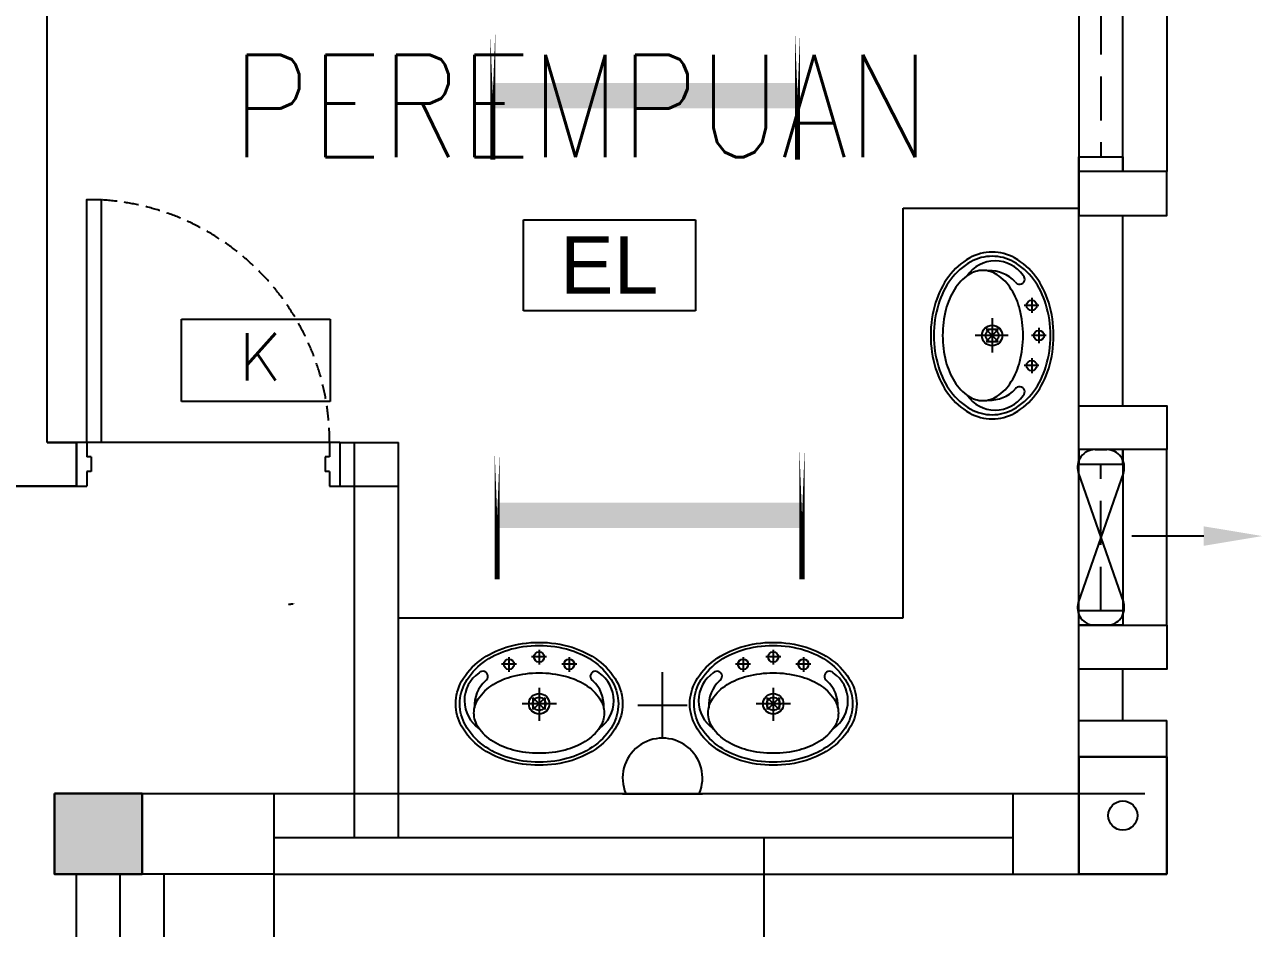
# Model space of a CAD drawing. Header units: inches. Extents: x 16928 to 514628, y -1471 to 241387.
# Drawn here: x 316691 to 320919, y 27845 to 30932 of the extents above; entities that cross this region are included whole.
import ezdxf
from ezdxf.enums import TextEntityAlignment as Align

# ---------------------------------------------------------------- set-up
doc = ezdxf.new("R2010")
doc.units = ezdxf.units.IN
doc.header["$MEASUREMENT"] = 0
for name, pattern in [('DASHED', [0.75, 0.5, -0.25]), ('DASHED2', [0.375, 0.25, -0.125]), ('HIDDEN', [0.375, 0.25, -0.125])]:
    doc.linetypes.add(name, pattern=pattern)
for name, color, linetype, lineweight in [('BOMBA', 22, 'Continuous', 25), ('COLUMN', 8, 'Continuous', 30), ('t3', 8, 'Continuous', 25)]:
    doc.layers.add(name, color=color, linetype=linetype, lineweight=lineweight)
for name, color, linetype in [('DOOR', 2, 'Continuous'), ('DOWNPIPE', 8, 'Continuous'), ('E-LIGHT', 4, 'Continuous'), ('ELECT', 6, 'Continuous'), ('FITTING', 8, 'Continuous'), ('LAMPU', 7, 'Continuous'), ('LIGHT', 4, 'Continuous'), ('LW', 2, 'Continuous'), ('LWALL', 8, 'Continuous'), ('ORIGIN', 8, 'Continuous'), ('ROOF', 2, 'Continuous'), ('SAN', 8, 'Continuous'), ('WALL', 1, 'Continuous'), ('WIN', 9, 'Continuous'), ('ZH-ELEK', 4, 'Continuous')]:
    doc.layers.add(name, color=color, linetype=linetype)
doc.layers.get('E-LIGHT').off()
doc.styles.add('LAILA', font='romans.shx', dxfattribs={"width": 0.85})
doc.styles.add('SANSSERIF', font='SAS_____.pfb', dxfattribs={"width": 0.7, "height": 700})
doc.styles.add('SIMPLEX', font='simplex.shx', dxfattribs={"width": 0.8})

# ---------------------------------------------------------------- blocks, each defined once
blk = doc.blocks.new('Dp900')
at = {"layer": 'DOOR', "color": 4}
for p, q in [((35, 150), (0, 150)), ((35, 150), (35, 100)), ((900, 150), (865, 150)), ((865, 150), (865, 100)), ((50, 100), (35, 100)), ((50, 100), (50, 50)), ((850, 100), (850, 50)), ((865, 100), (850, 100)), ((50, 50), (35, 50)), ((35, 50), (35, 0)), ((865, 50), (850, 50)), ((865, 50), (865, 0)), ((0, 0), (35, 0)), ((865, 0), (900, 0))]:
    blk.add_line(p, q, dxfattribs=at)
at = {"layer": 'DOOR', "color": 1}
for p, q in [((0, 150), (0, 0)), ((0, 150), (0, 0)), ((900, 150), (900, 0)), ((900, 150), (900, 0))]:
    blk.add_line(p, q, dxfattribs=at)
at = {"layer": 'DOOR'}
blk.add_lwpolyline([(35, 150), (35, 980), (85, 980), (85, 150)], close=True, dxfattribs=at)
at = {"layer": 'DOOR', "color": 9, "linetype": 'DASHED', "ltscale": 100}
blk.add_arc((35, 150), 830, 360, 86.5464, dxfattribs=at)
blk = doc.blocks.new('W22')
at = {"layer": 'LW', "color": 2}
blk.add_line((-2456199, -908620.8), (-2456199, -908020.8), dxfattribs=at)
at = {"layer": 'WALL'}
for points in [[(-2456499, -908020.8), (-2456499, -907870.8), (-2456199, -907870.8), (-2456199, -908020.8)], [(-2456499, -908770.8), (-2456499, -908620.8), (-2456199, -908620.8), (-2456199, -908770.8)]]:
    blk.add_lwpolyline(points, close=True, dxfattribs=at)
at = {"layer": 'WIN', "linetype": 'HIDDEN', "ltscale": 600}
blk.add_line((-2456424, -908570.8), (-2456424, -908070.8), dxfattribs=at)
at = {"layer": 'WIN'}
blk.add_line((-2456499, -908570.8), (-2456349, -908570.8), dxfattribs=at)
blk.add_lwpolyline([(-2456349, -908020.8), (-2456349, -908620.8), (-2456499, -908620.8), (-2456499, -908020.8)], dxfattribs=at)
blk.add_lwpolyline([(-2456349, -908070.8), (-2456349, -908020.8), (-2456499, -908020.8), (-2456499, -908070.8)], close=True, dxfattribs=at)
blk = doc.blocks.new('ZPO')
at = {"layer": 'ORIGIN'}
for p, q in [((-20, 20), (-20, -20)), ((-20, 20), (20, -20)), ((-20, -20), (20, 20)), ((20, -20), (20, 20))]:
    blk.add_line(p, q, dxfattribs=at)
blk = doc.blocks.new('Ef')
at = {"layer": 'LIGHT', "color": 7}
blk.add_line((3.8, 348.3), (3.8, 102.4), dxfattribs=at)
at = {"layer": 'LIGHT'}
for p, q in [((-213.6, -80.3), (230.6, 74.4)), ((-213.6, 74.4), (230.6, -80.3)), ((-291.5, -23), (-291.5, 17.1)), ((308.5, 17.1), (308.5, -23))]:
    blk.add_line(p, q, dxfattribs=at)
for centre, start, end in [((-231.5, 17.1), 72.6318, 180), ((248.5, 17.1), 0, 107.3682), ((-231.5, -23), 180, 287.3682), ((248.5, -23), 252.6318, 0)]:
    blk.add_arc(centre, 60, start, end, dxfattribs=at)
at = {"layer": 'LIGHT', "color": 7}
blk.add_solid([(-29.5, 348.3), (37.1, 348.3), (3.8, 548.3)], dxfattribs=at)
blk = doc.blocks.new('emergency light R')
at = {"layer": 'LAMPU', "color": 6, "linetype": 'Continuous'}
for p, q in [((0, 4.9), (0, 247.7)), ((0, 247.7), (459.3, 247.7)), ((459.3, 247.7), (459.3, 4.9)), ((459.3, 4.9), (0, 4.9))]:
    blk.add_line(p, q, dxfattribs=at)
at = {"layer": 'LAMPU', "color": 6, "linetype": 'Continuous', "style": 'SANSSERIF'}
blk.add_text('EL', height=153.77, dxfattribs=at).set_placement((97, 50))

msp = doc.modelspace()

# ---------------------------------------------------------------- hatches: boundary and pattern name
at = {"layer": 'COLUMN'}
msp.add_hatch(color=256, dxfattribs=at).paths.add_polyline_path([(316792.5, 28305.5), (317092.5, 28305.5), (317092.5, 28030.5), (316792.5, 28030.5)])

# ---------------------------------------------------------------- linework, layer by layer
at = {"layer": 'BOMBA', "color": 8, "linetype": 'ByBlock', "ltscale": 10}
for p, q in [((317227, 29926.2), (317733.9, 29926.2)), ((317227, 29645.5), (317227, 29926.2)), ((317227, 29926.2), (317733.9, 29926.2)), ((317227, 29645.5), (317227, 29926.2)), ((317733.9, 29926.2), (317733.9, 29645.5)), ((317733.9, 29926.2), (317733.9, 29645.5)), ((317733.9, 29645.5), (317227, 29645.5)), ((317733.9, 29645.5), (317227, 29645.5))]:
    msp.add_line(p, q, dxfattribs=at)
at = {"layer": 'BOMBA', "color": 3, "linetype": 'ByBlock', "ltscale": 10}
for p, q in [((317227, 29926.2), (317733.9, 29926.2)), ((317227, 29645.5), (317227, 29926.2)), ((317733.9, 29926.2), (317733.9, 29645.5)), ((317733.9, 29645.5), (317227, 29645.5))]:
    msp.add_line(p, q, dxfattribs=at)
at = {"layer": 'COLUMN'}
for points in [[(320592.5, 28430.5), (320292.5, 28430.5), (320292.5, 28030.5), (320592.5, 28030.5)], [(320592.5, 28430.5), (320292.5, 28430.5), (320292.5, 28030.5), (320592.5, 28030.5)], [(316792.5, 28305.5), (317092.5, 28305.5), (317092.5, 28030.5), (316792.5, 28030.5)], [(316792.5, 28305.5), (317092.5, 28305.5), (317092.5, 28030.5), (316792.5, 28030.5)]]:
    msp.add_lwpolyline(points, close=True, dxfattribs=at)
at = {"layer": 'DOWNPIPE'}
msp.add_circle((320442.5, 28230.5), 50, dxfattribs=at)
msp.add_circle((320442.5, 28230.5), 50, dxfattribs=at)
at = {"layer": 'ELECT', "color": 6}
for p, q in [((318869.8, 28494.8), (318869.8, 28719.8)), ((318785.4, 28607.3), (318954.1, 28607.3)), ((318733.4, 28305), (319006.2, 28305))]:
    msp.add_line(p, q, dxfattribs=at)
msp.add_arc((318869.8, 28358.4), 136.4, 336.9763, 203.0237, dxfattribs=at)
at = {"layer": 'FITTING', "color": 3, "const_width": 17.4}
for points in [[(318289.8, 30908.8), (318289.8, 30471.4)], [(319331.1, 30908.8), (319331.1, 30471.4)], [(318305, 29474.7), (318305, 29037.2)], [(319346.4, 29474.7), (319346.4, 29037.2)]]:
    msp.add_lwpolyline(points, close=True, dxfattribs=at)
at = {"layer": 'FITTING', "color": 3, "const_width": 86.8}
for points in [[(318289.8, 30690.1), (319331.1, 30690.1)], [(318305, 29256), (319346.4, 29256)]]:
    msp.add_lwpolyline(points, dxfattribs=at)
at = {"layer": 'LW'}
for p, q in [((317767.5, 29505.5), (316867.5, 29505.5)), ((317767.5, 29505.5), (316867.5, 29505.5)), ((317167.5, 26955.5), (317167.5, 28030.5)), ((317167.5, 26955.5), (317167.5, 28030.5))]:
    msp.add_line(p, q, dxfattribs=at)
at = {"layer": 'LW', "linetype": 'HIDDEN', "ltscale": 1200}
msp.add_line((317542.5, 21430.5), (317542.5, 28155.5), dxfattribs=at)
at = {"layer": 'LWALL'}
for p, q in [((319692.5, 30305.5), (320292.5, 30305.5)), ((319692.5, 28905.5), (319692.5, 30305.5)), ((319692.5, 30305.5), (320292.5, 30305.5)), ((319692.5, 28905.5), (319692.5, 30305.5)), ((317967.5, 28905.5), (319692.5, 28905.5)), ((317967.5, 28905.5), (319692.5, 28905.5))]:
    msp.add_line(p, q, dxfattribs=at)
at = {"layer": 'ROOF', "linetype": 'Continuous', "ltscale": 2000}
msp.add_lwpolyline([(317542.5, 20955.5), (319217.5, 20955.5), (319217.5, 28155.5)], dxfattribs=at)
at = {"layer": 'SAN'}
for p, q in [((320131, 29999.3), (320131, 29947.8)), ((320131, 29999.3), (320131, 29947.8)), ((320155, 29973.5), (320105, 29973.5)), ((320155, 29973.5), (320105, 29973.5)), ((319996, 29929.9), (319996, 29812.3)), ((319996, 29929.9), (319996, 29812.3)), ((320156, 29896.3), (320156, 29844.8)), ((320156, 29896.3), (320156, 29844.8)), ((320050.2, 29870.5), (319938, 29870.5)), ((320050.2, 29870.5), (319938, 29870.5)), ((320180, 29870.5), (320130, 29870.5)), ((320180, 29870.5), (320130, 29870.5)), ((320155, 29767.5), (320105, 29767.5)), ((320155, 29767.5), (320105, 29767.5)), ((320131, 29793.3), (320131, 29741.8)), ((320131, 29793.3), (320131, 29741.8)), ((318448.2, 28796.2), (318448.2, 28746.2)), ((318448.2, 28796.2), (318448.2, 28746.2)), ((319248.2, 28796.2), (319248.2, 28746.2)), ((319248.2, 28796.2), (319248.2, 28746.2)), ((318345.2, 28771.2), (318345.2, 28721.2)), ((318345.2, 28771.2), (318345.2, 28721.2)), ((318473.9, 28772.2), (318422.4, 28772.2)), ((318473.9, 28772.2), (318422.4, 28772.2)), ((318551.2, 28771.2), (318551.2, 28721.2)), ((318551.2, 28771.2), (318551.2, 28721.2)), ((319145.2, 28771.2), (319145.2, 28721.2)), ((319145.2, 28771.2), (319145.2, 28721.2)), ((319273.9, 28772.2), (319222.4, 28772.2)), ((319273.9, 28772.2), (319222.4, 28772.2)), ((319351.2, 28771.2), (319351.2, 28721.2)), ((319351.2, 28771.2), (319351.2, 28721.2)), ((318370.9, 28747.2), (318319.4, 28747.2)), ((318370.9, 28747.2), (318319.4, 28747.2)), ((318576.9, 28747.2), (318525.4, 28747.2)), ((318576.9, 28747.2), (318525.4, 28747.2)), ((319170.9, 28747.2), (319119.4, 28747.2)), ((319170.9, 28747.2), (319119.4, 28747.2)), ((319376.9, 28747.2), (319325.4, 28747.2)), ((319376.9, 28747.2), (319325.4, 28747.2)), ((318448.2, 28666.4), (318448.2, 28554.1)), ((318448.2, 28666.4), (318448.2, 28554.1)), ((319248.2, 28666.4), (319248.2, 28554.1)), ((319248.2, 28666.4), (319248.2, 28554.1)), ((318507.5, 28612.2), (318390, 28612.2)), ((318507.5, 28612.2), (318390, 28612.2)), ((319307.5, 28612.2), (319190, 28612.2)), ((319307.5, 28612.2), (319190, 28612.2))]:
    msp.add_line(p, q, dxfattribs=at)
for points in [[(319996, 30155.5, 0.128734), (319919.2, 30135.4, 0.10631), (319847.5, 30072.1, 0.084902), (319802.8, 29983.1, 0.074193), (319786, 29870.5, 0.074193), (319802.8, 29758, 0.084902), (319847.5, 29669, 0.10631), (319919.2, 29605.7, 0.128734), (319996, 29585.5, 0.128734), (320072.8, 29605.7, 0.10631), (320144.5, 29669, 0.084902), (320189.2, 29758, 0.074193), (320206, 29870.5, 0.074193), (320189.2, 29983.1, 0.084902), (320144.5, 30072.1, 0.10631), (320072.8, 30135.4, 0.128734)], [(319996, 30155.5, 0.128734), (319919.2, 30135.4, 0.10631), (319847.5, 30072.1, 0.084902), (319802.8, 29983.1, 0.074193), (319786, 29870.5, 0.074193), (319802.8, 29758, 0.084902), (319847.5, 29669, 0.10631), (319919.2, 29605.7, 0.128734), (319996, 29585.5, 0.128734), (320072.8, 29605.7, 0.10631), (320144.5, 29669, 0.084902), (320189.2, 29758, 0.074193), (320206, 29870.5, 0.074193), (320189.2, 29983.1, 0.084902), (320144.5, 30072.1, 0.10631), (320072.8, 30135.4, 0.128734)], [(319996, 30141.3, 0.128734), (319923, 30122.2, 0.10631), (319855, 30062, 0.084902), (319812.5, 29977.4, 0.074193), (319796.5, 29870.5, 0.074193), (319812.5, 29763.6, 0.084902), (319855, 29679.1, 0.10631), (319923, 29618.9, 0.128734), (319996, 29599.8, 0.128734), (320069, 29618.9, 0.10631), (320137.1, 29679.1, 0.084902), (320179.6, 29763.6, 0.074193), (320195.5, 29870.5, 0.074193), (320179.6, 29977.4, 0.084902), (320137.1, 30062, 0.10631), (320069, 30122.2, 0.128734)], [(319996, 30141.3, 0.128734), (319923, 30122.2, 0.10631), (319855, 30062, 0.084902), (319812.5, 29977.4, 0.074193), (319796.5, 29870.5, 0.074193), (319812.5, 29763.6, 0.084902), (319855, 29679.1, 0.10631), (319923, 29618.9, 0.128734), (319996, 29599.8, 0.128734), (320069, 29618.9, 0.10631), (320137.1, 29679.1, 0.084902), (320179.6, 29763.6, 0.074193), (320195.5, 29870.5, 0.074193), (320179.6, 29977.4, 0.084902), (320137.1, 30062, 0.10631), (320069, 30122.2, 0.128734)], [(319964.3, 30093, 0.148706), (319915.6, 30078.2, 0.107099), (319867.1, 30027.9, 0.07588), (319838, 29959.5, 0.062731), (319826.8, 29870.5, 0.062731), (319838, 29781.6, 0.07588), (319867.1, 29713.2, 0.107099), (319915.6, 29662.9, 0.148706), (319964.3, 29648, 0.148706), (320013, 29662.9, 0.107099), (320061.5, 29713.2, 0.07588), (320090.6, 29781.6, 0.062731), (320101.8, 29870.5, 0.062731), (320090.6, 29959.5, 0.07588), (320061.5, 30027.9, 0.107099), (320013, 30078.2, 0.148706)], [(319964.3, 30093, 0.148706), (319915.6, 30078.2, 0.107099), (319867.1, 30027.9, 0.07588), (319838, 29959.5, 0.062731), (319826.8, 29870.5, 0.062731), (319838, 29781.6, 0.07588), (319867.1, 29713.2, 0.107099), (319915.6, 29662.9, 0.148706), (319964.3, 29648, 0.148706), (320013, 29662.9, 0.107099), (320061.5, 29713.2, 0.07588), (320090.6, 29781.6, 0.062731), (320101.8, 29870.5, 0.062731), (320090.6, 29959.5, 0.07588), (320061.5, 30027.9, 0.107099), (320013, 30078.2, 0.148706)], [(318733.2, 28612.2, -0.128734), (318713.1, 28535.4, -0.10631), (318649.7, 28463.7, -0.084902), (318560.7, 28419, -0.074193), (318448.2, 28402.2, -0.074193), (318335.7, 28419, -0.084902), (318246.7, 28463.7, -0.10631), (318183.3, 28535.4, -0.128734), (318163.2, 28612.2, -0.128734), (318183.3, 28689, -0.10631), (318246.7, 28760.7, -0.084902), (318335.7, 28805.4, -0.074193), (318448.2, 28822.2, -0.074193), (318560.7, 28805.4, -0.084902), (318649.7, 28760.7, -0.10631), (318713.1, 28689, -0.128734)], [(318733.2, 28612.2, -0.128734), (318713.1, 28535.4, -0.10631), (318649.7, 28463.7, -0.084902), (318560.7, 28419, -0.074193), (318448.2, 28402.2, -0.074193), (318335.7, 28419, -0.084902), (318246.7, 28463.7, -0.10631), (318183.3, 28535.4, -0.128734), (318163.2, 28612.2, -0.128734), (318183.3, 28689, -0.10631), (318246.7, 28760.7, -0.084902), (318335.7, 28805.4, -0.074193), (318448.2, 28822.2, -0.074193), (318560.7, 28805.4, -0.084902), (318649.7, 28760.7, -0.10631), (318713.1, 28689, -0.128734)], [(318718.9, 28612.2, -0.128734), (318699.8, 28539.2, -0.10631), (318639.6, 28471.1, -0.084902), (318555.1, 28428.6, -0.074193), (318448.2, 28412.7, -0.074193), (318341.3, 28428.6, -0.084902), (318256.7, 28471.1, -0.10631), (318196.5, 28539.2, -0.128734), (318177.4, 28612.2, -0.128734), (318196.5, 28685.2, -0.10631), (318256.7, 28753.3, -0.084902), (318341.3, 28795.7, -0.074193), (318448.2, 28811.7, -0.074193), (318555.1, 28795.7, -0.084902), (318639.6, 28753.3, -0.10631), (318699.8, 28685.2, -0.128734)], [(318718.9, 28612.2, -0.128734), (318699.8, 28539.2, -0.10631), (318639.6, 28471.1, -0.084902), (318555.1, 28428.6, -0.074193), (318448.2, 28412.7, -0.074193), (318341.3, 28428.6, -0.084902), (318256.7, 28471.1, -0.10631), (318196.5, 28539.2, -0.128734), (318177.4, 28612.2, -0.128734), (318196.5, 28685.2, -0.10631), (318256.7, 28753.3, -0.084902), (318341.3, 28795.7, -0.074193), (318448.2, 28811.7, -0.074193), (318555.1, 28795.7, -0.084902), (318639.6, 28753.3, -0.10631), (318699.8, 28685.2, -0.128734)], [(319533.2, 28612.2, -0.128734), (319513.1, 28535.4, -0.10631), (319449.7, 28463.7, -0.084902), (319360.7, 28419, -0.074193), (319248.2, 28402.2, -0.074193), (319135.7, 28419, -0.084902), (319046.7, 28463.7, -0.10631), (318983.3, 28535.4, -0.128734), (318963.2, 28612.2, -0.128734), (318983.3, 28689, -0.10631), (319046.7, 28760.7, -0.084902), (319135.7, 28805.4, -0.074193), (319248.2, 28822.2, -0.074193), (319360.7, 28805.4, -0.084902), (319449.7, 28760.7, -0.10631), (319513.1, 28689, -0.128734)], [(319533.2, 28612.2, -0.128734), (319513.1, 28535.4, -0.10631), (319449.7, 28463.7, -0.084902), (319360.7, 28419, -0.074193), (319248.2, 28402.2, -0.074193), (319135.7, 28419, -0.084902), (319046.7, 28463.7, -0.10631), (318983.3, 28535.4, -0.128734), (318963.2, 28612.2, -0.128734), (318983.3, 28689, -0.10631), (319046.7, 28760.7, -0.084902), (319135.7, 28805.4, -0.074193), (319248.2, 28822.2, -0.074193), (319360.7, 28805.4, -0.084902), (319449.7, 28760.7, -0.10631), (319513.1, 28689, -0.128734)], [(319518.9, 28612.2, -0.128734), (319499.8, 28539.2, -0.10631), (319439.6, 28471.1, -0.084902), (319355.1, 28428.6, -0.074193), (319248.2, 28412.7, -0.074193), (319141.3, 28428.6, -0.084902), (319056.7, 28471.1, -0.10631), (318996.5, 28539.2, -0.128734), (318977.4, 28612.2, -0.128734), (318996.5, 28685.2, -0.10631), (319056.7, 28753.3, -0.084902), (319141.3, 28795.7, -0.074193), (319248.2, 28811.7, -0.074193), (319355.1, 28795.7, -0.084902), (319439.6, 28753.3, -0.10631), (319499.8, 28685.2, -0.128734)], [(319518.9, 28612.2, -0.128734), (319499.8, 28539.2, -0.10631), (319439.6, 28471.1, -0.084902), (319355.1, 28428.6, -0.074193), (319248.2, 28412.7, -0.074193), (319141.3, 28428.6, -0.084902), (319056.7, 28471.1, -0.10631), (318996.5, 28539.2, -0.128734), (318977.4, 28612.2, -0.128734), (318996.5, 28685.2, -0.10631), (319056.7, 28753.3, -0.084902), (319141.3, 28795.7, -0.074193), (319248.2, 28811.7, -0.074193), (319355.1, 28795.7, -0.084902), (319439.6, 28753.3, -0.10631), (319499.8, 28685.2, -0.128734)], [(318670.7, 28580.5, -0.148706), (318655.9, 28531.8, -0.107099), (318605.5, 28483.2, -0.07588), (318537.2, 28454.2, -0.062731), (318448.2, 28443, -0.062731), (318359.2, 28454.2, -0.07588), (318290.9, 28483.2, -0.107099), (318240.5, 28531.8, -0.148706), (318225.7, 28580.5, -0.148706), (318240.5, 28629.2, -0.107099), (318290.9, 28677.7, -0.07588), (318359.2, 28706.7, -0.062731), (318448.2, 28718, -0.062731), (318537.2, 28706.7, -0.07588), (318605.5, 28677.7, -0.107099), (318655.9, 28629.2, -0.148706)], [(318670.7, 28580.5, -0.148706), (318655.9, 28531.8, -0.107099), (318605.5, 28483.2, -0.07588), (318537.2, 28454.2, -0.062731), (318448.2, 28443, -0.062731), (318359.2, 28454.2, -0.07588), (318290.9, 28483.2, -0.107099), (318240.5, 28531.8, -0.148706), (318225.7, 28580.5, -0.148706), (318240.5, 28629.1, -0.107099), (318290.9, 28677.7, -0.07588), (318359.2, 28706.7, -0.062731), (318448.2, 28718, -0.062731), (318537.2, 28706.7, -0.07588), (318605.5, 28677.7, -0.107099), (318655.9, 28629.1, -0.148706)], [(319470.7, 28580.5, -0.148706), (319455.9, 28531.8, -0.107099), (319405.5, 28483.2, -0.07588), (319337.2, 28454.2, -0.062731), (319248.2, 28443, -0.062731), (319159.2, 28454.2, -0.07588), (319090.9, 28483.2, -0.107099), (319040.5, 28531.8, -0.148706), (319025.7, 28580.5, -0.148706), (319040.5, 28629.2, -0.107099), (319090.9, 28677.7, -0.07588), (319159.2, 28706.7, -0.062731), (319248.2, 28718, -0.062731), (319337.2, 28706.7, -0.07588), (319405.5, 28677.7, -0.107099), (319455.9, 28629.2, -0.148706)], [(319470.7, 28580.5, -0.148706), (319455.9, 28531.8, -0.107099), (319405.5, 28483.2, -0.07588), (319337.2, 28454.2, -0.062731), (319248.2, 28443, -0.062731), (319159.2, 28454.2, -0.07588), (319090.9, 28483.2, -0.107099), (319040.5, 28531.8, -0.148706), (319025.7, 28580.5, -0.148706), (319040.5, 28629.1, -0.107099), (319090.9, 28677.7, -0.07588), (319159.2, 28706.7, -0.062731), (319248.2, 28718, -0.062731), (319337.2, 28706.7, -0.07588), (319405.5, 28677.7, -0.107099), (319455.9, 28629.1, -0.148706)]]:
    msp.add_lwpolyline(points, format="xyb", close=True, dxfattribs=at)
for centre, radius in [((320131, 29973.5), 17.5), ((320131, 29973.5), 17.5), ((319996, 29870.5), 35), ((319996, 29870.5), 35), ((319996, 29870.5), 22.5), ((319996, 29870.5), 22.5), ((320156, 29870.5), 17.5), ((320156, 29870.5), 17.5), ((320131, 29767.5), 17.5), ((320131, 29767.5), 17.5), ((318345.2, 28747.2), 17.5), ((318345.2, 28747.2), 17.5), ((318448.2, 28772.2), 17.5), ((318448.2, 28772.2), 17.5), ((318551.2, 28747.2), 17.5), ((318551.2, 28747.2), 17.5), ((319145.2, 28747.2), 17.5), ((319145.2, 28747.2), 17.5), ((319248.2, 28772.2), 17.5), ((319248.2, 28772.2), 17.5), ((319351.2, 28747.2), 17.5), ((319351.2, 28747.2), 17.5), ((318448.2, 28612.2), 35), ((318448.2, 28612.2), 35), ((318448.2, 28612.2), 22.5), ((318448.2, 28612.2), 22.5), ((319248.2, 28612.2), 35), ((319248.2, 28612.2), 35), ((319248.2, 28612.2), 22.5), ((319248.2, 28612.2), 22.5)]:
    msp.add_circle(centre, radius, dxfattribs=at)
for centre, radius, start, end in [((320006.5, 30010.2), 115.5, 34.3843, 145.9122), ((320006.5, 30010.2), 115.5, 34.3843, 145.9122), ((319989.8, 29976.7), 114.6, 42.2084, 93.6092), ((319989.8, 29976.7), 114.6, 42.2084, 93.6092), ((320089.6, 30062.9), 17.5, 211.6026, 45.863), ((320089.6, 30062.9), 17.5, 211.6026, 45.863), ((319989.8, 29764.4), 114.6, 266.3908, 317.7916), ((319989.8, 29764.4), 114.6, 266.3908, 317.7916), ((320089.6, 29678.2), 17.5, 314.137, 148.3974), ((320089.6, 29678.2), 17.5, 314.137, 148.3974), ((320006.5, 29730.8), 115.5, 214.0878, 325.6157), ((320006.5, 29730.8), 115.5, 214.0878, 325.6157), ((318308.5, 28622.7), 115.5, 124.3843, 235.9122), ((318308.5, 28622.7), 115.5, 124.3843, 235.9122), ((318255.8, 28705.8), 17.5, 301.6026, 135.863), ((318255.8, 28705.8), 17.5, 301.6026, 135.863), ((318640.5, 28705.8), 17.5, 44.137, 238.3974), ((318640.5, 28705.8), 17.5, 44.137, 238.3974), ((318587.9, 28622.7), 115.5, 304.0878, 55.6157), ((318587.9, 28622.7), 115.5, 304.0878, 55.6157), ((319108.5, 28622.7), 115.5, 124.3843, 235.9122), ((319108.5, 28622.7), 115.5, 124.3843, 235.9122), ((319055.8, 28705.8), 17.5, 301.6026, 135.863), ((319055.8, 28705.8), 17.5, 301.6026, 135.863), ((319440.5, 28705.8), 17.5, 44.137, 238.3974), ((319440.5, 28705.8), 17.5, 44.137, 238.3974), ((319387.9, 28622.7), 115.5, 304.0878, 55.6157), ((319387.9, 28622.7), 115.5, 304.0878, 55.6157), ((318342, 28606), 114.6, 132.2084, 183.6092), ((318342, 28606), 114.6, 132.2084, 183.6092), ((318554.4, 28606), 114.6, 356.3908, 47.7916), ((318554.4, 28606), 114.6, 356.3908, 47.7916), ((319142, 28606), 114.6, 132.2084, 183.6092), ((319142, 28606), 114.6, 132.2084, 183.6092), ((319354.4, 28606), 114.6, 356.3908, 47.7916), ((319354.4, 28606), 114.6, 356.3908, 47.7916)]:
    msp.add_arc(centre, radius, start, end, dxfattribs=at)
at = {"layer": 'WALL'}
for p, q in [((316767.5, 29505.5), (316767.5, 33305.5)), ((316767.5, 29505.5), (316767.5, 33305.5)), ((320292.5, 29480.5), (320292.5, 30430.5)), ((320292.5, 29480.5), (320292.5, 30430.5)), ((320442.5, 29630.5), (320442.5, 30280.5)), ((320442.5, 29630.5), (320442.5, 30280.5)), ((316767.5, 29505.5), (316867.5, 29505.5)), ((316767.5, 29505.5), (316867.5, 29505.5)), ((316867.5, 29505.5), (316767.5, 29505.5)), ((316867.5, 29355.5), (316867.5, 29505.5)), ((316867.5, 29355.5), (316867.5, 29505.5)), ((316867.5, 29355.5), (316867.5, 29505.5)), ((317767.5, 29505.5), (317767.5, 29355.5)), ((317767.5, 29505.5), (317967.5, 29505.5)), ((317767.5, 29505.5), (317767.5, 29355.5)), ((317767.5, 29505.5), (317967.5, 29505.5)), ((317817.5, 28155.5), (317817.5, 29505.5)), ((317817.5, 28155.5), (317817.5, 29505.5)), ((317967.5, 28155.5), (317967.5, 29505.5)), ((317967.5, 28155.5), (317967.5, 29505.5)), ((316517.5, 29355.5), (316867.5, 29355.5)), ((316517.5, 29355.5), (316867.5, 29355.5)), ((316867.5, 29355.5), (316517.5, 29355.5)), ((317767.5, 29355.5), (317967.5, 29355.5)), ((317767.5, 29355.5), (317967.5, 29355.5)), ((320292.5, 28305.5), (320292.5, 28880.5)), ((320292.5, 28305.5), (320292.5, 28880.5)), ((320442.5, 28555.5), (320442.5, 28730.5)), ((320442.5, 28555.5), (320442.5, 28730.5)), ((320292.5, 28555.5), (320592.5, 28555.5)), ((320292.5, 28555.5), (320592.5, 28555.5)), ((320592.5, 28430.5), (320592.5, 28555.5)), ((320592.5, 28430.5), (320592.5, 28555.5)), ((317092.5, 28305.5), (320517.5, 28305.5)), ((317092.5, 28305.5), (320517.5, 28305.5)), ((317542.5, 28030.5), (317542.5, 28305.5)), ((317542.5, 28030.5), (317542.5, 28305.5)), ((317542.5, 28030.5), (317542.5, 28305.5)), ((317542.5, 28030.5), (317542.5, 28305.5)), ((320067.5, 28030.5), (320067.5, 28305.5)), ((320067.5, 28030.5), (320067.5, 28305.5)), ((317092.5, 28180.5), (317092.5, 28030.5)), ((317092.5, 28180.5), (317092.5, 28030.5)), ((317542.5, 28155.5), (320067.5, 28155.5)), ((317542.5, 28155.5), (320067.5, 28155.5)), ((316867.5, 26980.5), (316867.5, 28030.5)), ((316867.5, 26980.5), (316867.5, 28030.5)), ((317017.5, 27130.5), (317017.5, 28030.5)), ((317017.5, 27130.5), (317017.5, 28030.5)), ((317542.5, 28030.5), (317017.5, 28030.5)), ((317542.5, 28030.5), (317017.5, 28030.5)), ((317542.5, 28030.5), (317017.5, 28030.5)), ((317542.5, 28030.5), (317017.5, 28030.5)), ((320117.5, 28030.5), (320517.5, 28030.5)), ((320117.5, 28030.5), (320592.5, 28030.5)), ((320117.5, 28030.5), (320517.5, 28030.5)), ((320117.5, 28030.5), (320592.5, 28030.5))]:
    msp.add_line(p, q, dxfattribs=at)
at = {"layer": 'WIN'}
for p, q in [((317092.5, 28030.5), (317092.5, 28305.5)), ((317092.5, 28030.5), (317092.5, 28305.5)), ((317542.5, 28030.5), (320292.5, 28030.5)), ((317542.5, 28030.5), (320292.5, 28030.5))]:
    msp.add_line(p, q, dxfattribs=at)
at = {"layer": 'ZH-ELEK', "color": 4, "linetype": 'DASHED2', "lineweight": -2}
msp.add_line((317591.1, 28952.4, -7857.5), (317614, 28954.3, -7857.5), dxfattribs=at)

# ---------------------------------------------------------------- block references
at = {"layer": 'DOOR'}
msp.add_blockref('Dp900', (316867.5, 29355.5), dxfattribs=at)
msp.add_blockref('Dp900', (316867.5, 29355.5), dxfattribs=at)
at = {"layer": 'E-LIGHT', "rotation": 270}
msp.add_blockref('Ef', (320370.4, 29189.1), dxfattribs=at)
at = {"layer": 'LAMPU', "color": 8, "xscale": 1.27951153594687, "yscale": 1.27951153594687, "zscale": 1.27951153594687}
msp.add_blockref('emergency light R', (318395.3, 29949), dxfattribs=at)
at = {"layer": 'SAN', "rotation": 270}
msp.add_blockref('ZPO', (319996, 29870.5), dxfattribs=at)
msp.add_blockref('ZPO', (319996, 29870.5), dxfattribs=at)
at = {"layer": 'SAN', "extrusion": (0, 0, -1), "zscale": -1}
for p in [(-318448.2, 28612.2), (-318448.2, 28612.2), (-319248.2, 28612.2), (-319248.2, 28612.2)]:
    msp.add_blockref('ZPO', p, dxfattribs=at)
at = {"layer": 'WIN', "xscale": -1, "rotation": 180}
msp.add_blockref('W22', (2776791.5, -877590.2), dxfattribs=at)
msp.add_blockref('W22', (2776791.5, -877590.2), dxfattribs=at)
at = {"layer": 'WIN'}
msp.add_blockref('W22', (2776791.5, 937501.3), dxfattribs=at)
msp.add_blockref('W22', (2776791.5, 937501.3), dxfattribs=at)

# ---------------------------------------------------------------- texts
at = {"layer": 'BOMBA', "color": 8, "linetype": 'ByBlock', "ltscale": 10, "style": 'SIMPLEX'}
msp.add_text('K', height=162.1, dxfattribs=at).set_placement((317422.6, 29716.7))
msp.add_text('K', height=162.1, dxfattribs=at).set_placement((317422.6, 29716.7))
at = {"layer": 'BOMBA', "color": 3, "linetype": 'ByBlock', "ltscale": 10, "style": 'SIMPLEX'}
msp.add_text('K', height=162.1, dxfattribs=at).set_placement((317422.6, 29716.7))
at = {"layer": 't3', "style": 'LAILA', "width": 0.85}
msp.add_text('PEREMPUAN', height=350, dxfattribs=at).set_placement((317399.2, 30829.8), align=Align.TOP_LEFT)

doc.saveas('drawing.dxf')
